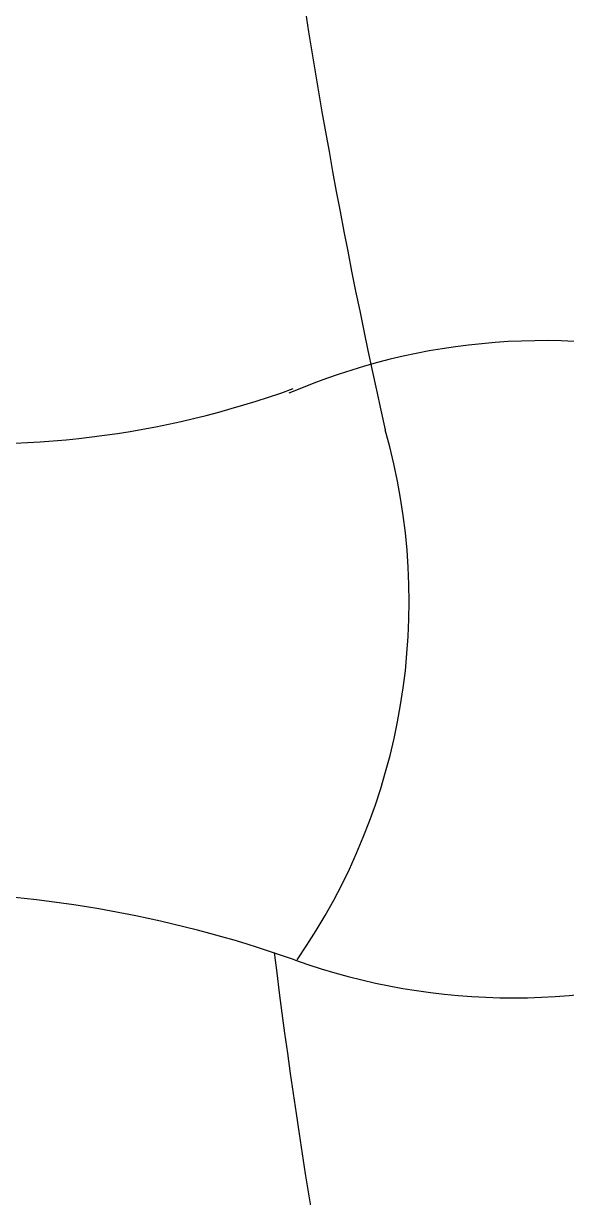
# Model space of a CAD drawing. Header units: millimetres. Extents: x -37 to 8970, y -2 to 4773.
# Drawn here: x 8231.7 to 8428.3, y 568.7 to 994 of the extents above; entities that cross this region are included whole.
import ezdxf

# ---------------------------------------------------------------- set-up
doc = ezdxf.new("R2010")
doc.units = ezdxf.units.MM

msp = doc.modelspace()

# ---------------------------------------------------------------- linework, layer by layer
at = {"color": 18, "true_color": 0x000000}
for centre, major_axis, start_param, end_param in [((10701.29, 1371.93), (-1694.83, 1694.83), 0.908245, 1.006299), ((8420.33, 644.96), (165.55, 165.55), 0.532536, 1.19165), ((8215.57, 1175.29), (235.88, 235.88), 3.824783, 4.274896), ((8143.26, 784.59), (161.26, 161.26), 4.892258, 5.773862), ((8186.54, 250.2), (303.5, 303.5), 0.445001, 1.125795), ((10701.29, 950.8), (1694.83, 1694.83), 2.478898, 2.577096), ((8409.11, 876.53), (166.52, 166.52), 3.583677, 4.270305)]:
    msp.add_ellipse(centre, major_axis=major_axis, ratio=1, start_param=start_param, end_param=end_param, dxfattribs=at)

doc.saveas('drawing.dxf')
